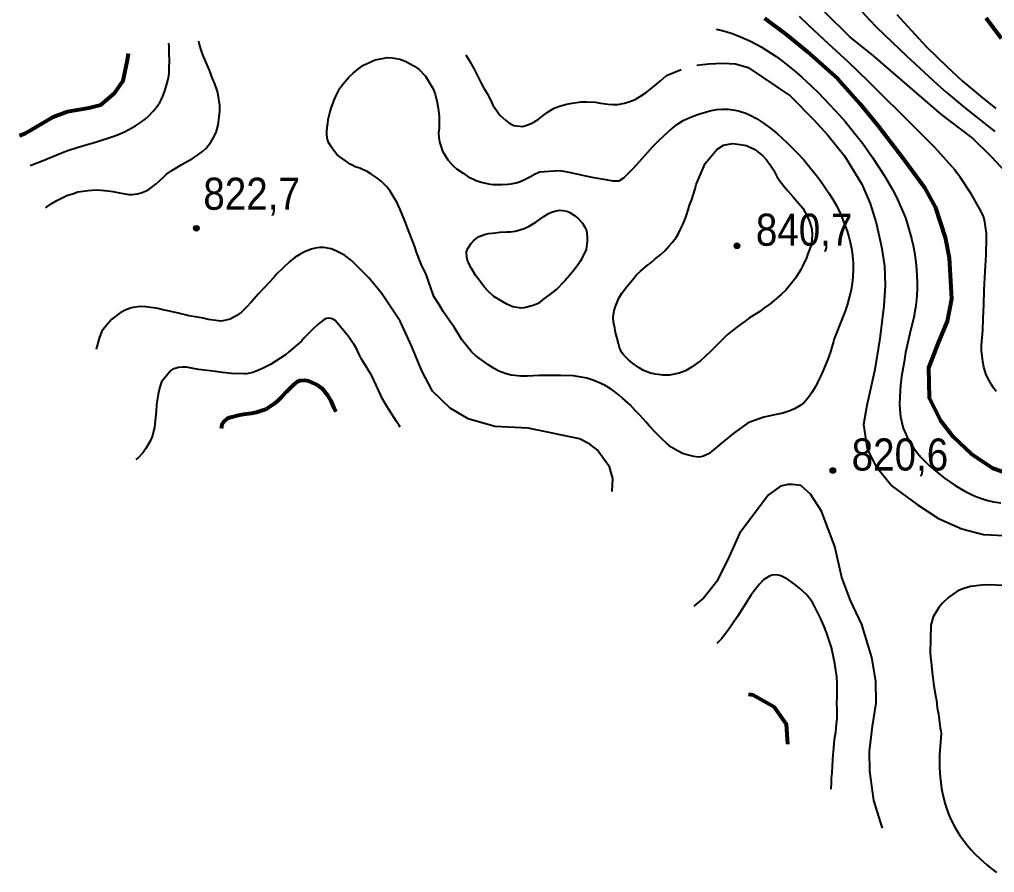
# Model space of a CAD drawing. Header units: metres. Extents: x 552626 to 559174, y 1843804 to 1852371.
# Drawn here: x 552626 to 553143, y 1844908 to 1845360 of the extents above; entities that cross this region are included whole.
import ezdxf

# ---------------------------------------------------------------- set-up
doc = ezdxf.new("R2010")
doc.units = ezdxf.units.M
doc.header["$LTSCALE"] = 6.8
for name, color, linetype, lineweight in [('1', 7, 'Continuous', 25), ('2', 7, 'Continuous', 53), ('5', 7, 'Continuous', 25)]:
    doc.layers.add(name, color=color, linetype=linetype, lineweight=lineweight)

msp = doc.modelspace()

# ---------------------------------------------------------------- hatches: boundary and pattern name
at = {"layer": '5'}
for points in [[(552721.28, 1845249.52, 1), (552718.28, 1845249.52, 1)], [(553007.79, 1845240.27, 1), (553004.79, 1845240.27, 1)], [(553058.57, 1845121.17, 1), (553055.57, 1845121.17, 1)]]:
    msp.add_hatch(color=256, dxfattribs=at).paths.add_polyline_path(points)

# ---------------------------------------------------------------- linework, layer by layer
at = {"layer": '1'}
for points in [[(553068.46, 1845368.74), (553076.47, 1845359.95), (553080.4, 1845355.87), (553096.08, 1845340.9), (553112.64, 1845325.77), (553117.2, 1845321.72), (553126.8, 1845313.54), (553142.94, 1845300.71)], [(553143.59, 1845163.11), (553142.26, 1845164.99), (553141.04, 1845166.95), (553139.22, 1845170.16), (553138.22, 1845172.34), (553137.77, 1845173.59), (553137.17, 1845175.93), (553136.61, 1845178.92), (553136.17, 1845181.81), (553135.92, 1845184.69), (553135.94, 1845187.65), (553136.53, 1845195.6), (553136.86, 1845201.56), (553137.15, 1845208.96), (553137.23, 1845216.72), (553137.76, 1845226.66), (553138.4, 1845235.49), (553138.54, 1845244.48), (553138.59, 1845246.96), (553137.5, 1845254.07), (553136.94, 1845255.74), (553135.55, 1845258.69), (553130.49, 1845267.83), (553124.56, 1845276.59), (553122.89, 1845278.95), (553121.87, 1845280.23), (553111.19, 1845292.28), (553102.07, 1845301.28), (553093.38, 1845310.17), (553083.75, 1845319.47), (553075.74, 1845327.52), (553065.36, 1845337.53), (553054.88, 1845347.31), (553044.34, 1845356.93), (553039.41, 1845361.81)], [(553151.17, 1845276.78), (553141.24, 1845287.43), (553130.72, 1845297.62), (553114.71, 1845309.88), (553078.62, 1845340.85), (553066.19, 1845350.96), (553052.9, 1845364.04)], [(553090.97, 1845362.76), (553106.46, 1845346.09), (553117.71, 1845335.08), (553125.89, 1845327.43), (553135.39, 1845319.43), (553143.43, 1845313.05)], [(552995.24, 1845355.1), (552997.05, 1845354.71), (553000.41, 1845353.77), (553003.74, 1845352.67), (553006.92, 1845351.46), (553013.12, 1845348.77), (553016.79, 1845346.93), (553019.05, 1845345.61), (553027.02, 1845340.61), (553030.64, 1845337.93), (553036.77, 1845332.95), (553040.62, 1845329.61), (553045.73, 1845324.87), (553049.51, 1845321.21), (553055.42, 1845315.18), (553060.7, 1845309.43), (553063.66, 1845306.03), (553068.63, 1845300), (553072.92, 1845294.42), (553077.78, 1845287.61), (553081.92, 1845281.42), (553084.41, 1845277.35), (553088.19, 1845270.89), (553089.57, 1845268.44), (553091.33, 1845264.82), (553094.01, 1845258.82), (553095.53, 1845255.07), (553096.31, 1845252.7), (553098.83, 1845244.07), (553099.66, 1845240.41), (553100.34, 1845236.69), (553101.12, 1845231.55), (553101.5, 1845227.69), (553101.8, 1845220.96), (553101.8, 1845217.43), (553101.61, 1845214.12), (553101.37, 1845211.55), (553100.88, 1845207.37), (553100.47, 1845204.66), (553100.19, 1845203.2), (553097.95, 1845193.85), (553095.7, 1845183.65), (553094.82, 1845178.84), (553093.58, 1845170.99), (553093.01, 1845166.37), (553092.58, 1845160.41), (553092.5, 1845156.15), (553092.59, 1845153.57), (553093.04, 1845149.66), (553093.66, 1845146.6), (553094.46, 1845143.7), (553095.72, 1845140.35), (553096.71, 1845138.28), (553097.85, 1845136.25), (553099.89, 1845133.13), (553102.19, 1845130.11), (553103.75, 1845128.26), (553105.44, 1845126.46), (553108.4, 1845123.67), (553110.44, 1845121.9), (553113.58, 1845119.25), (553116.24, 1845117.16), (553119.06, 1845115.17), (553121.94, 1845113.29), (553127.04, 1845110.28), (553130.57, 1845108.51), (553132.85, 1845107.49), (553136.37, 1845106.16), (553139.29, 1845105.27), (553142.31, 1845104.57), (553146.12, 1845103.97)], [(552672.92, 1845269.44), (552675.45, 1845268.97), (552679.03, 1845268.34), (552681.08, 1845267.91), (552683.98, 1845267.48), (552685.79, 1845267.4), (552688.6, 1845267.72), (552690.54, 1845268.23), (552693.26, 1845269.3), (552694.76, 1845270.33), (552696.26, 1845271.36), (552698.44, 1845273.03), (552700.08, 1845274.45), (552702.3, 1845276.61), (552704.03, 1845278.13), (552706.75, 1845280.06), (552708.52, 1845281.21), (552711.81, 1845283.2), (552714.22, 1845284.52), (552717.69, 1845286.53), (552719.92, 1845287.83), (552723.06, 1845290.28), (552725.05, 1845291.94), (552727.44, 1845295.15), (552728.95, 1845297.7), (552730.28, 1845300.23), (552731.33, 1845304.33), (552731.78, 1845307.04), (552732.2, 1845311.65), (552732.15, 1845314.59), (552731.53, 1845319.17), (552731.02, 1845321.96), (552729.5, 1845326.06), (552728.33, 1845328.87), (552726.69, 1845333.24), (552725.59, 1845336.16), (552723.66, 1845340.59), (552722.49, 1845343.4), (552721.24, 1845347.63), (552721.1, 1845348.61)], [(552698.75, 1845313.76), (552700.38, 1845316.22), (552701.51, 1845318.3), (552702.06, 1845319.49), (552702.93, 1845321.73), (552703.67, 1845324.06), (552704.66, 1845327.77), (552705.13, 1845330.33), (552705.3, 1845331.86), (552705.46, 1845334.81), (552705.5, 1845337.87), (552705.45, 1845342.63), (552705.31, 1845345.78), (552705.13, 1845347.57)], [(552862.67, 1845341.5), (552864, 1845339.18), (552866.85, 1845334.18), (552869.09, 1845329.5), (552870.77, 1845326.47), (552872.22, 1845323.78), (552873.87, 1845320.93), (552875.82, 1845317.17), (552876.85, 1845314.82), (552879.11, 1845311.66), (552880.71, 1845309.37), (552883.57, 1845306.75), (552885.35, 1845305.34), (552888.06, 1845304.04), (552889.71, 1845303.75), (552892.58, 1845303.51), (552894.33, 1845304), (552897.25, 1845305.09), (552899.12, 1845306.16), (552900.91, 1845307.12), (552903.5, 1845309.32), (552905.71, 1845310.81), (552909.08, 1845312.9)], [(552867.65, 1845182.11), (552865.85, 1845183.9), (552860.51, 1845190.46), (552856.36, 1845197.16), (552854.1, 1845200.39), (552850.63, 1845205.47), (552848.65, 1845208.83), (552845.63, 1845213.33), (552842.85, 1845221.51), (552841.88, 1845224.16), (552840.98, 1845226.24), (552839.26, 1845229.65), (552838.29, 1845232.29), (552836.52, 1845236.93), (552835.39, 1845240.22), (552833.5, 1845245.14), (552832.17, 1845248.4), (552830.36, 1845253.42), (552829.06, 1845256.5), (552827.86, 1845259.5), (552826, 1845263.37), (552824.59, 1845265.67), (552822.48, 1845269.23), (552820.8, 1845271.41), (552817.69, 1845274.57), (552815.49, 1845276.31), (552812.32, 1845278.33), (552810.38, 1845279.53), (552807.87, 1845280.67), (552806.37, 1845281.35), (552803.91, 1845282.11), (552802.7, 1845282.73), (552801.38, 1845283.44), (552799.42, 1845284.83), (552798.08, 1845285.72), (552795.8, 1845287.36), (552794.34, 1845288.52), (552792.46, 1845290.87), (552791.41, 1845292.55), (552789.8, 1845295.03), (552789.33, 1845296.59), (552788.87, 1845299), (552788.99, 1845300.44), (552789.06, 1845303.11), (552789.41, 1845305.05), (552789.65, 1845307.07), (552790.48, 1845310.68), (552791.24, 1845313.14), (552792.75, 1845317.4), (552793.88, 1845319.9), (552795.81, 1845323.83), (552797.64, 1845326.12), (552800.67, 1845329.51), (552802.89, 1845331.66), (552805.92, 1845334.2), (552808.29, 1845335.89), (552812.27, 1845337.68), (552814.62, 1845338.7), (552818.51, 1845339.53), (552820.93, 1845340), (552823.51, 1845339.82), (552827.77, 1845339.16), (552830.77, 1845337.8), (552835.11, 1845335.54), (552837.81, 1845333.57)], [(552985.09, 1845335.98), (552991.35, 1845336.64), (552998.82, 1845337.01), (553005.55, 1845336.64), (553012.27, 1845334.79), (553034.41, 1845319.64)], [(552837.81, 1845333.57), (552841.16, 1845330.06), (552842.79, 1845327.4), (552845.24, 1845323.4), (552846.33, 1845320.49), (552847.49, 1845316.16), (552847.94, 1845313.08), (552848.41, 1845308.95), (552848.42, 1845306.39), (552848.39, 1845302.49), (552848.19, 1845300.1), (552848.29, 1845297.64), (552848.65, 1845295.3), (552850.25, 1845290.45), (552851.65, 1845288.15), (552853.05, 1845285.84), (552855.69, 1845282.72), (552857.59, 1845281.04), (552861.18, 1845278.69), (552863.75, 1845276.99), (552868.07, 1845274.92), (552870.66, 1845273.89), (552874.56, 1845273.01), (552876.88, 1845272.7), (552879.15, 1845272.77), (552881.71, 1845272.78), (552884.84, 1845272.85), (552886.71, 1845273.07), (552889.21, 1845273.64), (552890.96, 1845274.12), (552893.77, 1845275.3), (552896.45, 1845276.75), (552897.78, 1845277.56), (552899.4, 1845278.32), (552900.57, 1845278.93), (552901.65, 1845279.43), (552912, 1845280.09), (552914.62, 1845279.72), (552917.15, 1845279.25), (552929.38, 1845276.56), (552936.73, 1845275.41), (552940.46, 1845274.74), (552943.11, 1845274.62), (552943.77, 1845274.74), (552944.39, 1845274.94), (552946.36, 1845276.22), (552951.09, 1845280.99), (552953.25, 1845283.3), (552961.91, 1845293.05), (552964.54, 1845295.75), (552967.86, 1845298.92), (552971.36, 1845302.03), (552974.75, 1845304.7), (552977.76, 1845306.57), (552981.23, 1845308.23), (552985.85, 1845309.97), (552989.54, 1845311.1), (552991.95, 1845311.71), (552995.65, 1845312.4), (552998.02, 1845312.64), (552999.34, 1845312.68), (553001.7, 1845312.61), (553004.04, 1845312.35), (553005.32, 1845312.13), (553007.59, 1845311.59)], [(552909.08, 1845312.9), (552911.8, 1845313.97), (552915.93, 1845315.3), (552918.9, 1845315.83), (552923.67, 1845316.47), (552926.8, 1845316.54), (552931.28, 1845316.39), (552933.91, 1845315.84), (552937.95, 1845315.35), (552940.54, 1845315.17), (552943.1, 1845315.18), (552946.72, 1845315.88), (552948.93, 1845316.51), (552952.3, 1845317.75), (552954.61, 1845319.16), (552958.15, 1845321.46), (552961.53, 1845324.05), (552963.61, 1845325.81), (552965.83, 1845327.62), (552969.01, 1845330.38), (552976.72, 1845333.72)], [(553034.41, 1845319.64), (553047.16, 1845306.76), (553054.47, 1845298.88), (553063.28, 1845287.98), (553072.44, 1845272.88), (553076.95, 1845262.64), (553080.05, 1845252.36), (553082.9, 1845239.75), (553084.45, 1845229.55), (553084.88, 1845219.09), (553084.19, 1845208.38), (553081.94, 1845191.08), (553079.33, 1845174.77), (553075.12, 1845155.58), (553073.33, 1845145.51), (553075.31, 1845132.67), (553079.95, 1845123.46), (553088.59, 1845112.92), (553101.75, 1845103.16), (553113.11, 1845095.75), (553125.52, 1845090.25), (553137, 1845087.34), (553147.97, 1845086.67)], [(552631.78, 1845282.71), (552638.58, 1845285.38), (552648.04, 1845289.38), (552651.11, 1845290.52), (552657.16, 1845292.54), (552660.17, 1845293.46), (552666.95, 1845295.31), (552675.57, 1845298.11), (552678.02, 1845299.03), (552681.71, 1845300.7), (552687.45, 1845303.77), (552690.68, 1845305.85), (552692.62, 1845307.35), (552694.44, 1845308.94), (552696.94, 1845311.5), (552698.75, 1845313.76)], [(553007.59, 1845311.59), (553011.04, 1845310.45), (553013.21, 1845309.52), (553016.59, 1845307.75), (553020.96, 1845304.88), (553024.31, 1845302.42), (553027.61, 1845299.74), (553032.91, 1845294.85), (553037.88, 1845289.89), (553041.67, 1845285.73), (553044.56, 1845282.31), (553049.17, 1845276.53), (553051.85, 1845272.93), (553055.04, 1845268.18), (553057.22, 1845264.68), (553059.14, 1845261.26), (553061.27, 1845256.86), (553062.65, 1845253.51), (553064.64, 1845247.92), (553065.52, 1845245.05), (553066.22, 1845242.18), (553066.93, 1845238.73), (553067.31, 1845236.55), (553067.74, 1845233.21), (553067.88, 1845231.09), (553067.92, 1845227.87), (553067.69, 1845223.79), (553067.34, 1845220.41), (553066.76, 1845216.98), (553064.67, 1845208.82), (553063.72, 1845205.62), (553062.22, 1845202.16), (553057.8, 1845191.02)], [(553003.94, 1845294.36), (553008.07, 1845293.98), (553011.28, 1845293.3), (553015.39, 1845291.4), (553016.52, 1845290.67), (553019.97, 1845287.94), (553022.02, 1845285.8), (553024.28, 1845282.63), (553025.58, 1845280.41), (553027.48, 1845277.02), (553028.87, 1845274.9), (553031.23, 1845271.65), (553032.99, 1845269.58), (553035.83, 1845266.29), (553039.1, 1845262.68), (553041.19, 1845260.16), (553043.58, 1845255.88), (553044.76, 1845253.07), (553045.98, 1845249.03), (553046.2, 1845246.3), (553046.04, 1845243.53), (553045.61, 1845240.63), (553044.08, 1845236.56), (553043.07, 1845233.78), (553041.25, 1845229.78), (553039.92, 1845227.25), (553037.35, 1845223.16), (553035.19, 1845220.44), (553032.2, 1845216.68), (553029.79, 1845214.5), (553026.16, 1845211.43), (553023.81, 1845209.55), (553020.56, 1845207.18), (553018.38, 1845205.51), (553016.07, 1845204.1), (553012.89, 1845202.03), (553010.63, 1845200.25), (553006.92, 1845197.74), (553004.58, 1845195.85), (553001.11, 1845192.99), (552998.88, 1845190.83), (552995.31, 1845187.19), (552992.84, 1845184.73), (552989.33, 1845181.38), (552986.92, 1845179.21), (552982.26, 1845175.92), (552979.06, 1845174.03), (552975.68, 1845172.79), (552970.5, 1845171.63), (552967.27, 1845171.64), (552963.12, 1845172.21), (552960.49, 1845172.76), (552956.71, 1845174.23), (552954.38, 1845175.58), (552950.87, 1845178.02), (552948.76, 1845179.87), (552946.39, 1845182.26), (552945.16, 1845183.92), (552944.02, 1845186.36), (552943.5, 1845188.48), (552942.63, 1845191.9), (552941.98, 1845194.29), (552941.53, 1845196.52), (552940.85, 1845199.96), (552940.68, 1845202.31)], [(552940.68, 1845202.31), (552941.21, 1845205.98), (552942.05, 1845208.55), (552943.6, 1845212.43), (552945.2, 1845215.08), (552948.08, 1845218.92), (552950.29, 1845221.27), (552953.11, 1845224.82), (552955.25, 1845226.87), (552958.72, 1845229.73), (552960.63, 1845231.28), (552962.79, 1845233.14), (552965.93, 1845235.59), (552967.99, 1845237.54), (552970.33, 1845240.28), (552972.04, 1845241.99), (552974.01, 1845244.69), (552975.05, 1845246.42), (552976.6, 1845249.45), (552977.59, 1845251.55), (552979.1, 1845254.96), (552979.72, 1845257.02), (552980.63, 1845259.88), (552981.08, 1845261.74), (552982.34, 1845264.82), (552983.04, 1845266.99), (552984.07, 1845270.44), (552984.67, 1845272.69), (552989.5, 1845283.77), (552995.66, 1845291.19), (552999.19, 1845293.59), (553003.94, 1845294.36)], [(552639.77, 1845260.45), (552640.57, 1845260.9), (552642.77, 1845262.39), (552645.89, 1845264.17), (552648.03, 1845265.36), (552651.09, 1845266.85), (552654.76, 1845268.03), (552657.05, 1845268.77), (552659.75, 1845269.17), (552662.46, 1845269.58), (552666.61, 1845269.86), (552669.28, 1845269.79), (552672.92, 1845269.44)], [(552940.17, 1845110.1), (552940.58, 1845116.98), (552938.75, 1845123.08), (552932.13, 1845132.12), (552928.25, 1845135.06), (552922.78, 1845137.99), (552895.72, 1845143.61), (552878.06, 1845144.53), (552863.77, 1845148.53), (552854.28, 1845154.23), (552844.91, 1845163.28), (552839.34, 1845173.91), (552833.84, 1845187.25), (552827.72, 1845200.39), (552817.98, 1845215.2), (552811.13, 1845223.3), (552802.07, 1845232.48), (552798.33, 1845235.23), (552794.82, 1845237.13), (552793.77, 1845237.6), (552791.16, 1845238.6), (552787.39, 1845239.27), (552785.29, 1845239.33), (552782.93, 1845239.06), (552780.69, 1845238.5), (552776.69, 1845236.85), (552774.35, 1845235.48), (552772.21, 1845234.14), (552769.37, 1845231.92)], [(552769.37, 1845231.92), (552765.86, 1845228.62), (552762.17, 1845225.11), (552761.04, 1845223.68), (552755.52, 1845217.86), (552752.68, 1845214.74), (552748.8, 1845210.3), (552746.11, 1845207.6), (552743.8, 1845205.14), (552741.31, 1845203.36), (552737.64, 1845201.44), (552733.17, 1845200.33), (552731.46, 1845200.44), (552725.99, 1845201.21), (552723.42, 1845201.81), (552715.89, 1845203.15), (552711.07, 1845204.29), (552707.16, 1845205.24), (552701.23, 1845206.56), (552699.39, 1845206.95), (552692.99, 1845207.91), (552689.88, 1845208.05), (552685.46, 1845207.45), (552682.4, 1845206.3), (552679.38, 1845204.76), (552675.08, 1845201.37), (552672.5, 1845198.58), (552669.71, 1845195.07), (552668.39, 1845191.82), (552666.94, 1845186.17), (552666.75, 1845185.22)], [(552827.86, 1845144.21), (552827.24, 1845145), (552825.79, 1845147.15), (552821, 1845154.84), (552818.65, 1845158.84), (552812.68, 1845171.62), (552811.95, 1845172.73), (552810.26, 1845175.33), (552809.25, 1845177.2), (552807.32, 1845180.17), (552806.17, 1845182.33), (552804.43, 1845186.22), (552803.22, 1845188.07), (552802.52, 1845188.99), (552800.83, 1845191.58), (552799.75, 1845193.15), (552793.32, 1845200.59), (552791.73, 1845201.5), (552790.39, 1845201.84), (552788.82, 1845201.66), (552787.49, 1845201.11), (552784.28, 1845198.65)], [(552784.28, 1845198.65), (552781.49, 1845196.04), (552776.94, 1845191.44), (552775.43, 1845189.77), (552768.55, 1845183.8), (552767, 1845182.53), (552759.12, 1845177.34), (552754.89, 1845175.17), (552752.31, 1845174.17), (552749.74, 1845173.18), (552746.44, 1845172.41), (552745.24, 1845172.47), (552738.35, 1845172.58), (552736.73, 1845172.79), (552733.71, 1845173.04), (552728.75, 1845173.77), (552725.43, 1845174.09), (552720.88, 1845174.66), (552718.12, 1845175.24), (552714.55, 1845175.93), (552712.26, 1845175.97), (552710.29, 1845175.74), (552707.41, 1845174.81), (552706.19, 1845174.18), (552701.4, 1845168.15), (552700.18, 1845164.82), (552699.47, 1845161.45), (552698.6, 1845156.07), (552698.5, 1845152.57), (552697.88, 1845147.52), (552697.59, 1845144), (552696.33, 1845139.27), (552695.34, 1845136.67), (552693.08, 1845132.92), (552691.53, 1845130.76), (552688.96, 1845127.97), (552687.63, 1845127.02)], [(553057.8, 1845191.02), (553057.48, 1845189.49), (553056.53, 1845186.49), (553055.82, 1845184.02), (553054.32, 1845179.67), (553053.61, 1845178.09), (553051.96, 1845174.22), (553050.37, 1845170.65), (553049.16, 1845168.22), (553048.14, 1845165.81), (553046.03, 1845162.48), (553044.48, 1845160.31), (553042.02, 1845157.44), (553040.13, 1845155.73), (553036.85, 1845153.86), (553034.39, 1845152.78), (553030.54, 1845151.54), (553027.14, 1845150.85), (553023.92, 1845150.19), (553020.52, 1845149.5), (553013.16, 1845146.76), (553011.74, 1845146.1), (553004.83, 1845141.23), (553001.9, 1845138.9), (552997.17, 1845134.97), (552994.56, 1845132.58), (552991.16, 1845130.1), (552988.51, 1845128.8), (552987.16, 1845128.44), (552985.98, 1845128.31), (552983.36, 1845128.61), (552979.88, 1845129.4), (552977.49, 1845130.23), (552973.88, 1845132.2), (552971.43, 1845133.62), (552968.9, 1845135.62), (552966.67, 1845137.76), (552963.29, 1845141.15), (552960, 1845144.66), (552957.94, 1845147.02), (552954.98, 1845150.26), (552952.36, 1845153.05), (552949.64, 1845155.93), (552948.53, 1845157), (552945.65, 1845159.46), (552943.99, 1845160.96), (552941.36, 1845163.05), (552939.63, 1845164.25), (552936.41, 1845166.27), (552933.78, 1845167.47), (552930.43, 1845168.88), (552926.71, 1845170.04), (552919.69, 1845171.33), (552913, 1845171.46), (552901.54, 1845171.45), (552895.2, 1845171.12), (552891.71, 1845171.22), (552886.68, 1845171.64), (552883.9, 1845172.42), (552880.05, 1845173.87), (552877.7, 1845175.19), (552874.26, 1845177.39), (552872.09, 1845178.94), (552869.82, 1845180.57), (552867.65, 1845182.11)], [(553083.5, 1844931.68), (553078.85, 1844946.41), (553076.68, 1844961.92), (553076.62, 1844972.54), (553078.18, 1844985.79), (553079.99, 1844997.91), (553079.81, 1845009.55), (553077.85, 1845022.14), (553072.4, 1845039.58), (553066.45, 1845052.35), (553061.85, 1845064.51), (553058.17, 1845081), (553051.14, 1845099.6), (553045.35, 1845108.6), (553040.11, 1845113.24), (553035.7, 1845113.79), (553033.22, 1845113.79), (553029.36, 1845112.97), (553022.75, 1845108.06), (553007.55, 1845087.88), (553002.16, 1845075.6), (552995.6, 1845062.42), (552988.66, 1845053.68), (552983.45, 1845049.38)], [(553049.89, 1845044.45), (553047.34, 1845049.34), (553046.09, 1845051.58), (553043.06, 1845055.42), (553039.48, 1845058.8), (553037.73, 1845060.19), (553034.88, 1845062.46), (553033.17, 1845063.46), (553031.99, 1845064.22), (553030.52, 1845064.85), (553029.47, 1845065.32), (553027.41, 1845065.89), (553024.84, 1845065.79), (553023.22, 1845065.11), (553020.34, 1845063.28), (553018.21, 1845061.05), (553014.92, 1845056.68), (553013.79, 1845055.26), (553010, 1845049.15), (553006.52, 1845043.87), (553003.98, 1845039.99), (553001.58, 1845036.53), (552998.01, 1845032.04), (552995.71, 1845029.54)], [(553146.99, 1845060.26), (553140.28, 1845060.59), (553136.01, 1845060.4), (553130.11, 1845059.73), (553126.45, 1845058.71), (553123.41, 1845057.37), (553118.61, 1845054.03), (553115.28, 1845050.95), (553113.36, 1845048.54), (553110.34, 1845043.62), (553108.96, 1845039.17), (553108.65, 1845024.39), (553109.6, 1845016.13), (553109.72, 1845014.25), (553110.64, 1845007.09), (553111.64, 1845000.93), (553111.99, 1844999.57), (553112.47, 1844995.44), (553113.05, 1844992.12), (553113.2, 1844990.74), (553113.56, 1844987.6), (553113.99, 1844984.76), (553114.36, 1844983.21), (553114.52, 1844981.83), (553113.6, 1844970.56), (553113.57, 1844966.48), (553113.67, 1844963.42), (553113.98, 1844958.73), (553114.26, 1844955.68), (553114.65, 1844952.69), (553115.52, 1844948.39), (553116.63, 1844944.43), (553118.24, 1844939.62), (553119.75, 1844936.01), (553121.5, 1844932.57), (553122.74, 1844930.48), (553124.45, 1844927.88), (553126.29, 1844925.25), (553128.26, 1844922.65), (553130.4, 1844920.14), (553132.2, 1844918.2), (553135.32, 1844915.18), (553138.67, 1844912.23), (553140.86, 1844910.43), (553143.83, 1844908.2)], [(553056.25, 1844952.29), (553056.25, 1844953.22), (553056.35, 1844954.93), (553056.39, 1844957.22), (553056.47, 1844958.23), (553056.66, 1844960.94), (553056.93, 1844964.66), (553057.3, 1844970.98), (553057.45, 1844972.29), (553057.79, 1844976.31), (553058, 1844978.83), (553058.67, 1844982.59), (553058.92, 1844984.71), (553059.09, 1844986.72), (553059.34, 1844989.74), (553059.37, 1844992.93), (553059.35, 1844994.92), (553059.27, 1844997.3), (553059.33, 1845001.2), (553059.44, 1845005.39), (553059.32, 1845008.17), (553059.18, 1845012.04), (553058.71, 1845015.27), (553058.2, 1845018.9), (553057.51, 1845022.31), (553056.33, 1845027.35), (553055.36, 1845030.63), (553053.73, 1845035.32), (553052.47, 1845038.47), (553050.55, 1845043.03), (553049.89, 1845044.45)]]:
    msp.add_lwpolyline(points, dxfattribs=at)
msp.add_lwpolyline([(552909.58, 1845216.37), (552906.67, 1845214), (552904.11, 1845212.28), (552900.89, 1845209.72), (552898.27, 1845208.57), (552893.56, 1845207.37), (552891.96, 1845207.28), (552887.52, 1845207.91), (552884.41, 1845209.36), (552880.15, 1845211.72), (552877.5, 1845213.32), (552874.4, 1845216.29), (552872.35, 1845218.43), (552869.86, 1845221.94), (552867.98, 1845224.29), (552865.63, 1845228.2), (552863.6, 1845231.86), (552863.05, 1845234.17), (552863, 1845237.11), (552863.66, 1845238.8), (552865.17, 1845241.35), (552866.71, 1845242.85), (552868.08, 1845244.15), (552869.68, 1845245.09), (552872.41, 1845246.16), (552874.53, 1845246.69), (552878.28, 1845247.12), (552880.61, 1845247.48), (552883.93, 1845247.58), (552886.01, 1845247.63), (552888.72, 1845248.03), (552890.76, 1845248.45), (552893.59, 1845249.44), (552896.11, 1845250.68), (552897.9, 1845251.65), (552899.67, 1845252.8), (552901.6, 1845254.16), (552903.97, 1845255.85), (552906.36, 1845257.36), (552907.98, 1845258.12), (552909.73, 1845258.6), (552912.04, 1845259.15), (552913.77, 1845258.97), (552916.19, 1845258.58), (552917.7, 1845257.9), (552920.16, 1845256.28), (552921.94, 1845254.87), (552924.43, 1845252.21), (552925.7, 1845250.17), (552926.59, 1845248.28), (552926.97, 1845244.91), (552926.88, 1845242.43), (552926.31, 1845238.28), (552925.19, 1845235.58), (552923.24, 1845231.85), (552921.77, 1845229.78), (552919.28, 1845226.65), (552917.62, 1845224.56), (552915.27, 1845221.82), (552913.74, 1845220.31), (552911.7, 1845218.18), (552910.41, 1845216.99)], close=True, dxfattribs=at)
at = {"layer": '2'}
for points in [[(553020.97, 1845360.89), (553032.76, 1845352), (553043.5, 1845343.23), (553059.77, 1845328.7), (553071.39, 1845315.55), (553081.08, 1845303.72), (553094.46, 1845286.42), (553105.7, 1845271.06), (553111.36, 1845260.82), (553116.67, 1845244.64), (553118.68, 1845233.85), (553120.02, 1845212.1), (553117.78, 1845200.31), (553112.96, 1845188.74), (553107.8, 1845175.59), (553108.08, 1845159.74), (553114.08, 1845147.62), (553120.69, 1845139.15), (553130.17, 1845130.24), (553141.94, 1845122.5), (553152.75, 1845118.74)], [(553146.54, 1845350.14), (553138.38, 1845360.92)], [(552626.06, 1845298.68), (552628.89, 1845299.77), (552643.82, 1845308.56), (552651.48, 1845311.35), (552662.78, 1845313.35), (552669.23, 1845314.95), (552676.5, 1845321.34), (552680.93, 1845327.73), (552683.36, 1845338.51), (552683.74, 1845342.13)], [(552782.56, 1845167.08), (552779.37, 1845168.43), (552777.14, 1845168.84), (552774.68, 1845168.75), (552773.41, 1845168.22), (552772.1, 1845167.22), (552770.98, 1845166.23), (552769.44, 1845164.73), (552767.82, 1845163.12), (552765.02, 1845160.23), (552763.07, 1845158.21), (552761.07, 1845156.55), (552757.72, 1845154.27), (552755.37, 1845153.24), (552751.62, 1845151.96), (552749.02, 1845151.47), (552744.81, 1845150.89), (552742.02, 1845150.38), (552737.96, 1845149.35), (552735.96, 1845148.55), (552734.16, 1845146.92), (552733.26, 1845145.58), (552732.98, 1845143.45)], [(552793.86, 1845152.26), (552792.86, 1845154.3), (552791.28, 1845158.11), (552789.54, 1845160.86), (552786.78, 1845164.24), (552784.69, 1845165.9), (552782.56, 1845167.08)], [(553033.21, 1844976.21), (553032.46, 1844986.7), (553026.16, 1844995.85), (553014.92, 1845002.24), (553012.45, 1845002.47)]]:
    msp.add_lwpolyline(points, dxfattribs=at)
at = {"layer": '5', "lineweight": 13}
for centre in [(552719.78, 1845249.52), (553006.29, 1845240.27), (553057.07, 1845121.17)]:
    msp.add_circle(centre, 1.5, dxfattribs=at)

# ---------------------------------------------------------------- texts
at = {"layer": '5', "width": 0.9}
for s, p in [('822,7', (552723.48, 1845259.33)), ('840,7', (553016.29, 1845240.27)), ('820,6', (553067.07, 1845121.17))]:
    msp.add_text(s, height=17, dxfattribs=at).set_placement(p)

doc.saveas('drawing.dxf')
